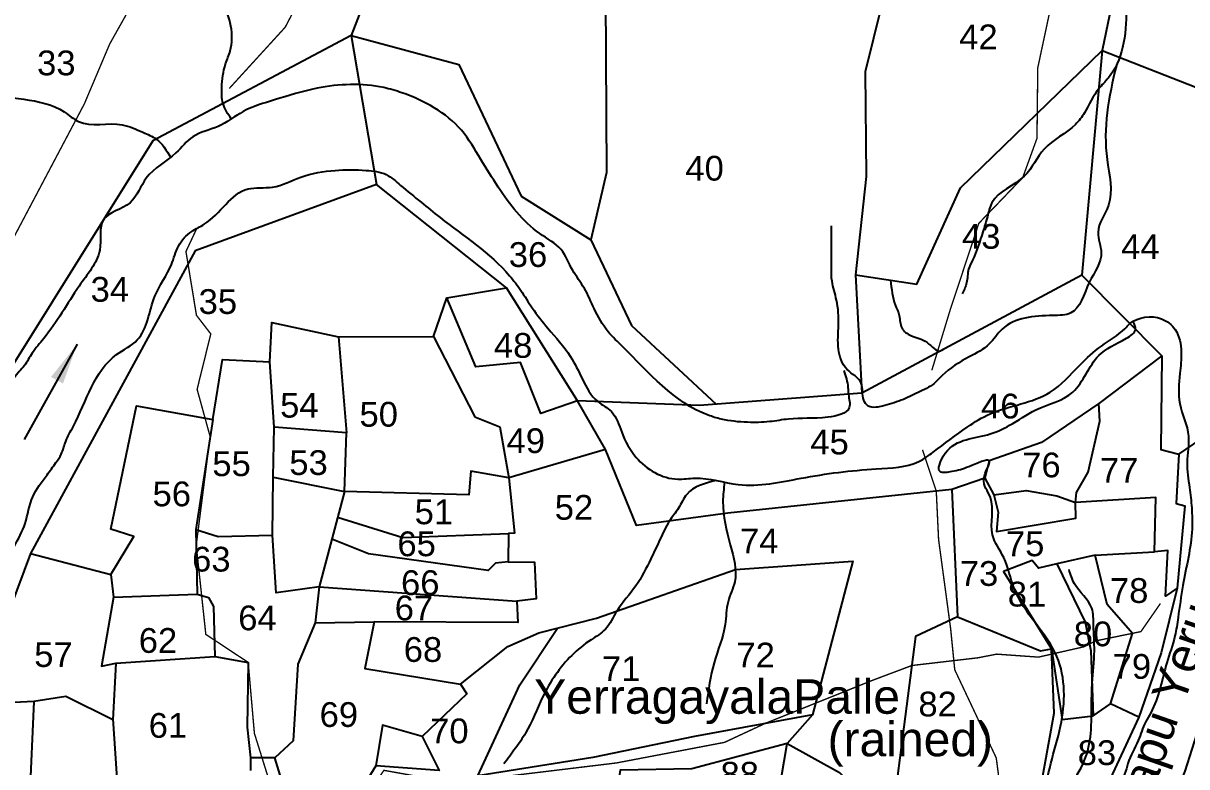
# Model space of a CAD drawing. Header units: feet. Extents: x 788859 to 794437, y 1564731 to 1569692.
# Drawn here: x 791956 to 792801, y 1567254 to 1567794 of the extents above; entities that cross this region are included whole.
import ezdxf
from ezdxf.enums import TextEntityAlignment as Align

# ---------------------------------------------------------------- set-up
doc = ezdxf.new("R2010")
doc.units = ezdxf.units.FT
doc.header["$LTSCALE"] = 15
doc.header["$MEASUREMENT"] = 0
doc.linetypes.add('HIDDEN2', pattern=[0.1875, 0.125, -0.0625])
for name, color, linetype in [('PLOT', 7, 'Continuous'), ('PLOT NO', 7, 'Continuous'), ('ROADS', 6, 'Continuous'), ('TANKS-STREAM', 4, 'Continuous')]:
    doc.layers.add(name, color=color, linetype=linetype)
doc.styles.get("Standard").update_dxf_attribs({"font": 'arial.ttf'})
doc.dimstyles.get("Standard").update_dxf_attribs({"dimtxt": 0.18, "dimasz": 30, "dimexe": 0.18, "dimexo": 0.0625, "dimgap": 0.09, "dimtad": 0, "dimtih": 1, "dimtoh": 1, "dimdec": 4, "dimzin": 0, "dimdsep": 46, "dimtxsty": 'Standard', "dimcen": 0.09, "dimadec": 0, "dimazin": 0, "dimtfac": 1, "dimtdec": 4, "dimtofl": 0, "dimtmove": 0, "dimatfit": 3, "dimfxl": 1, "dimtolj": 1, "dimtzin": 0, "dimarcsym": 0})

msp = doc.modelspace()

# ---------------------------------------------------------------- linework, layer by layer
at = {"layer": 'PLOT'}
for points in [[(792190.9665352462, 1568263.668667298), (792206.372896113, 1567948.795829125), (792229.6505695486, 1567877.407750235), (792193.8291955166, 1567785.239444804), (792212.2194001977, 1567676.80865928)], [(792391.5032304337, 1567920.596129043), (792378.4691778817, 1567855.717047061), (792379.490811334, 1567685.650222636), (792368.0706667731, 1567636.635118097)], [(792562.0654569439, 1567914.596039323), (792565.3558710479, 1567823.037304042), (792579.6218225388, 1567807.851628985), (792567.5676713579, 1567758.824978873), (792568.2610659398, 1567682.706282043), (792560.515350885, 1567611.342376696), (792605.2288683981, 1567604.523453325), (792636.7895574355, 1567674.603274529), (792739.8533525725, 1567774.443071701)], [(792764.1414239001, 1567891.45961399), (792739.8533525725, 1567774.443071701), (792725.119921517, 1567611.13455639), (792783.1656352014, 1567552.423335729), (792782.5769720927, 1567484.178358558), (792795.5319744522, 1567480.942711859), (792876.9705260659, 1567536.352439979), (792926.9350629649, 1567600.690323249), (792941.7920851845, 1567614.819037221)], [(792193.8291955166, 1567785.239444804), (792049.6966183917, 1567708.620860764), (791867.8342270541, 1567417.612360192)], [(792193.8291955166, 1567785.239444804), (792272.1759616826, 1567764.144240613), (792317.4544673736, 1567668.365959374), (792368.0706667731, 1567636.635118097), (792397.683189899, 1567574.433706942), (792459.2412735051, 1567517.21002278)], [(792739.8533525725, 1567774.443071701), (792836.973937552, 1567736.262043775)], [(792725.119921517, 1567611.13455639), (792565.1110963402, 1567525.158105423), (792447.1357062618, 1567516.301208103), (792358.383206127, 1567519.774441036), (792306.9423968513, 1567601.879878018), (792212.2194001977, 1567676.80865928), (792080.5980207982, 1567628.747146871), (791960.7791962816, 1567408.584624479), (791946.3242466147, 1567369.657644328), (791873.9118626663, 1567310.966989218)], [(792560.515350885, 1567611.342376696), (792565.1110963402, 1567525.158105423)], [(791960.7791962816, 1567408.584624479), (792019.3168670016, 1567393.39967102), (792035.9932474585, 1567421.166953331), (792019.3168670016, 1567426.37328494), (792037.8210323662, 1567516.005352807), (792093.2857773292, 1567506.069485655), (792100.3625752728, 1567549.825942711), (792134.7891347408, 1567548.106193604), (792136.1410134134, 1567576.683650387), (792184.824295162, 1567566.175736197), (792253.8632021139, 1567566.45174754), (792263.4800392378, 1567594.523183527), (792306.9423968513, 1567601.879878018)], [(792358.383206127, 1567519.774441036), (792331.675476623, 1567510.522649056), (792316.9384341373, 1567547.553990518), (792284.5607593539, 1567544.430732752), (792263.4800392378, 1567594.523183527)], [(792253.8632021139, 1567566.45174754), (792283.8910397028, 1567508.068854097), (792301.9778842544, 1567500.707288818), (792308.4479619389, 1567463.783104701)], [(792184.824295162, 1567566.175736197), (792190.5319598224, 1567496.44625096), (792137.8907615538, 1567500.524579326)], [(792783.1656352014, 1567552.423335729), (792737.5119420486, 1567517.664487658), (792695.7024156173, 1567489.441516032), (792657.7386609875, 1567476.004093214), (792654.6609199903, 1567463.469029048), (792630.5144969772, 1567455.19139475), (792467.8131500153, 1567438.124152172), (792401.4097845068, 1567428.989439513), (792378.6822522585, 1567484.315101433), (792358.383206127, 1567519.774441036)], [(792081.0731244932, 1567426.044957721), (792097.2162171034, 1567421.120410242), (792136.7003838113, 1567422.119102265), (792137.3380018614, 1567464.116483107), (792137.8907615538, 1567500.524579326), (792134.7891347408, 1567548.106193604)], [(792795.5319744522, 1567480.942711859), (792793.534853599, 1567444.976810262), (792799.8749197994, 1567443.309918229), (792794.4100234967, 1567383.600727143), (792785.8055906148, 1567377.620842175), (792787.489319588, 1567410.884177805), (792777.9495263065, 1567409.949888429), (792778.8776638459, 1567449.414639699), (792720.4106166482, 1567445.711758112), (792721.1493547414, 1567453.093528143), (792729.64624726, 1567467.856887805), (792738.0765289564, 1567504.934772356), (792737.5119420486, 1567517.664487658)], [(792093.2857773292, 1567506.069485655), (792081.0731244932, 1567426.044957721), (792081.9274283502, 1567379.230908343), (792090.2016160117, 1567376.79966333), (792093.9330258595, 1567370.154103947), (792094.798966547, 1567333.801966868), (792119.0669743739, 1567329.523430252), (792118.2684470487, 1567282.465480654), (792120.8173141693, 1567260.240433952)], [(792137.3380018614, 1567464.116483107), (792189.0376302951, 1567453.750723779), (792190.5319598224, 1567496.44625096)], [(792378.6822522585, 1567484.315101433), (792308.4479619389, 1567463.783104701), (792312.6729339024, 1567423.490319401), (792308.3693130164, 1567423.143952226), (792308.1048760781, 1567402.678883735), (792327.2679268037, 1567402.282726278), (792328.4978193925, 1567375.784194147), (792314.273599983, 1567374.155727223), (792315.0143444263, 1567358.464572569), (792210.6676890587, 1567359.047623981), (792203.8665636138, 1567325.021919766), (792273.3613133001, 1567313.672982777), (792278.0385165679, 1567306.663377061), (792245.6299439936, 1567275.620760145), (792257.9922705444, 1567250.920270535), (792211.8851422772, 1567254.25820379), (792192.6314045287, 1567223.260686767)], [(792308.4479619389, 1567463.783104701), (792280.9942714813, 1567468.648481121), (792279.3956117508, 1567451.434032493), (792189.0376302951, 1567453.750723779)], [(792654.6609199903, 1567463.469029048), (792661.1197621144, 1567451.284661648), (792684.4973517831, 1567454.506056781), (792706.9431924825, 1567450.652541553), (792720.4106166482, 1567445.711758112)], [(792189.0376302951, 1567453.750723779), (792170.7032021458, 1567384.485226237), (792139.3784598758, 1567380.014383678), (792136.7003838113, 1567422.119102265)], [(792630.5144969772, 1567455.19139475), (792634.6182853968, 1567362.537453675), (792695.092083928, 1567337.978758127), (792702.9369126759, 1567339.316420943), (792710.8595878063, 1567288.116497204), (792733.3888926683, 1567290.589955717), (792746.0156561574, 1567299.494298124), (792761.8794648387, 1567350.511296699), (792743.474413167, 1567371.622376052), (792734.7219116504, 1567407.57132009), (792777.9495263065, 1567409.949888429)], [(792661.1197621144, 1567451.284661648), (792664.180248501, 1567438.825906501), (792663.099628357, 1567424.60843594), (792720.7444732987, 1567434.32674121), (792720.4106166482, 1567445.711758112)], [(792184.1008707267, 1567435.100177116), (792231.5437614685, 1567420.220216385), (792308.3693130164, 1567423.143952226)], [(792308.1048760781, 1567402.678883735), (792298.8082524242, 1567401.617593061), (792293.4115720238, 1567396.405849465), (792206.4944809269, 1567408.446618807), (792179.8704162205, 1567419.117975008)], [(792734.7219116504, 1567407.57132009), (792706.9074794514, 1567401.158836953), (792693.4411529737, 1567398.054240359), (792689.013244506, 1567403.490681803), (792668.2013752982, 1567395.717805503), (792702.9369126759, 1567339.316420943)], [(792273.3613133001, 1567313.672982777), (792307.7894778481, 1567341.054570806), (792330.2971141294, 1567351.007215118), (792372.3197149374, 1567361.791501451), (792473.4200959025, 1567397.16010007), (792558.5278605121, 1567403.045094863), (792529.316607399, 1567291.53416707), (792443.5278875779, 1567275.719077911), (792369.5304870793, 1567260.39665998)], [(792706.9074794514, 1567401.158836953), (792727.4789879215, 1567358.810398546), (792731.6658392339, 1567337.895593925), (792733.3888926683, 1567290.589955717)], [(792019.3168670016, 1567393.39967102), (792021.2533960827, 1567377.018307609), (792081.9274283502, 1567379.230908343)], [(792170.7032021458, 1567384.485226237), (792167.8702358562, 1567358.17827845), (792210.6676890587, 1567359.047623981)], [(792170.7032021458, 1567384.485226237), (792314.273599983, 1567374.155727223)], [(792794.4100234967, 1567383.600727143), (792782.7037734168, 1567336.508321227), (792766.5490439762, 1567289.771843664), (792746.0156561574, 1567299.494298124)], [(792021.2533960827, 1567377.018307609), (792012.4459205744, 1567326.861634587), (792022.7950754715, 1567329.061426951), (792020.5929056418, 1567287.704284185), (791986.4628847132, 1567304.643262669), (791963.3425091226, 1567301.123486646), (791943.7978506149, 1567300.113249051)], [(792167.8702358562, 1567358.17827845), (792155.1664285248, 1567328.244938495), (792151.787333748, 1567272.40874579), (792138.534187769, 1567260.240433952)], [(792634.6182853968, 1567362.537453675), (792604.2449543269, 1567348.462679174), (792579.6438923895, 1567158.887445181), (792594.5715381312, 1567144.199853339), (792621.7339065596, 1567136.360409598), (792659.7610618514, 1567127.917890092), (792660.5158507453, 1567140.581579151), (792684.2212780144, 1567177.254647066), (792705.0082684814, 1567292.677719948), (792702.9369126759, 1567339.316420943)], [(792369.5304870793, 1567260.39665998), (792286.0727447618, 1567247.046009356), (792316.4183882008, 1567313.201779099), (792344.003050196, 1567354.524578064)], [(792022.7950754715, 1567329.061426951), (792094.798966547, 1567333.801966868)], [(791963.3425091226, 1567301.123486646), (791959.9866880064, 1567230.300599611), (791970.3539000541, 1567190.8951998)], [(792020.6342802339, 1567288.481306415), (792024.4932501651, 1567230.846849511), (792018.7534839037, 1567187.155155902), (792001.7320112358, 1567184.744476439)], [(792766.5490439762, 1567289.771843664), (792707.5446962316, 1567163.033568513), (792682.1426993487, 1567104.066000062), (792652.0506585578, 1567008.085490904), (792584.9518921173, 1566877.64271057), (792551.7624480983, 1566818.622826244), (792521.8305140424, 1566776.259595072), (792475.6615901934, 1566724.16994065), (792559.0467026385, 1566749.821316398)], [(792529.316607399, 1567291.53416707), (792510.8882820667, 1567270.549006616), (792548.871698927, 1567249.382364195), (792565.8482293535, 1567233.49006402), (792540.9558453868, 1567176.92523745), (792579.6438923895, 1567158.887445181)], [(792245.6299439936, 1567275.620760145), (792216.7742161117, 1567283.842290177), (792211.8851422772, 1567254.25820379)], [(792540.9740772687, 1567176.916737075), (792504.8291048751, 1567183.640070268), (792504.4093764419, 1567232.06562901), (792510.8882820667, 1567270.549006616), (792441.4777990831, 1567252.127504461), (792389.3769006365, 1567251.110592082), (792388.0659515051, 1567242.106488712), (792367.7568736232, 1567242.020979316), (792320.3813308461, 1567229.931141291), (792283.3930636172, 1567172.879416279), (792275.4635668965, 1567152.993971608), (792261.6759292608, 1567162.230970823), (792278.74033782, 1567178.554606372), (792297.0153780077, 1567221.155784577), (792220.4883713492, 1567247.183473828), (792194.3299804924, 1567216.217165931), (792194.0494927536, 1567209.563668967), (792188.3996109751, 1567195.641151704), (792204.9720624988, 1567193.132695674), (792205.0976600128, 1567184.101893169), (792262.4089023565, 1567162.932125255)], [(792152.7664325789, 1567213.754711792), (792138.534187769, 1567260.240433952), (792120.8173141693, 1567260.240433952), (792120.8173141693, 1567250.881845426)]]:
    msp.add_lwpolyline(points, dxfattribs=at)
at = {"layer": 'ROADS', "linetype": 'HIDDEN2', "ltscale": 10, "const_width": 1}
for points in [[(792862.7726645278, 1568473.270687853), (792841.781178551, 1568413.987927967), (792828.5396018985, 1568367.166490438), (792803.7256775259, 1568260.257366002), (792781.8333715126, 1568127.16747978), (792767.3974037481, 1568055.014116643), (792727.7714580183, 1567967.637071122), (792725.4717312718, 1567953.080255184), (792734.9101151726, 1567915.598151055), (792702.4830700085, 1567806.03971205), (792693.011758032, 1567761.693550981), (792692.4699415124, 1567710.563411858), (792682.1146285824, 1567681.96224016), (792650.1786925585, 1567648.711243925), (792629.1919086289, 1567585.239652146), (792619.7331776386, 1567554.103220344), (792616.0184164286, 1567541.874898257)], [(791837.1991917277, 1567382.041825696), (791880.977345802, 1567461.986656127), (791930.1254923526, 1567603.420914673), (791999.9532188532, 1567735.522703723), (792018.4086569579, 1567779.109716964), (792062.5747374509, 1567857.722329631), (792098.9911420248, 1567898.869900826), (792125.0604492861, 1567939.157816546), (792168.4106352222, 1567994.006056421), (792194.099398699, 1568008.119006539), (792264.547145899, 1568046.901896819), (792255.8096061565, 1568107.204347668), (792221.0442934299, 1568207.886232962), (792198.7869694929, 1568272.344428785), (792195.0326103009, 1568329.300922849), (792174.9936310978, 1568412.542694761), (792167.3653698099, 1568444.230435926)], [(792264.547145899, 1568046.901896819), (792245.803961314, 1567985.829926021), (792242.8845880508, 1567967.900339989), (792206.2333946208, 1567917.496707015), (792183.6136774791, 1567863.129550573), (792145.934978412, 1567791.200865907), (792105.3159518517, 1567746.737408339)], [(792116.361324352, 1567132.864479352), (792128.8990916129, 1567167.24976627), (792140.1485915303, 1567199.781582431), (792134.0227896131, 1567244.492430989), (792123.5770351767, 1567277.940119966), (792119.0669743739, 1567329.523430252), (792088.2674734122, 1567349.901067447), (792081.2810778249, 1567414.649553784), (792091.396929076, 1567493.692634219), (792081.9361187473, 1567528.048997093), (792091.8832108956, 1567568.31105778), (792081.4702150632, 1567581.827627597), (792073.8276258402, 1567628.226614145), (792081.7050699827, 1567644.996775646)], [(792609.1895993284, 1567484.087970728), (792619.2505118599, 1567454.009811623), (792620.9269616103, 1567418.872642166), (792625.1151883388, 1567387.902095352), (792629.6617772471, 1567354.281579139), (792632.6748010071, 1567324.184013139), (792662.8526340865, 1567260.075145968), (792667.5362786823, 1567224.259902891), (792683.5917090825, 1567200.404784449), (792698.3749183733, 1567170.899147367), (792706.4251573533, 1567144.678639766)], [(792569.4038775946, 1567315.194891395), (792601.4949113567, 1567327.27090945), (792649.3786899904, 1567332.853582), (792663.2073592665, 1567335.537521154), (792693.5318719561, 1567333.373865954), (792726.6504067115, 1567340.891366593), (792735.3146066489, 1567345.218524463), (792768.0020829578, 1567351.906102793), (792782.1798646735, 1567372.36191071)], [(792139.1324531133, 1567207.198147884), (792173.7962465243, 1567202.516273976), (792205.4862390618, 1567233.697968936), (792217.7610030799, 1567251.083308248), (792267.7087440083, 1567242.033230288), (792386.7168529211, 1567256.433311408), (792465.2862399772, 1567271.393880658), (792494.9022489178, 1567285.18990469), (792573.4523319844, 1567316.718345225)]]:
    msp.add_lwpolyline(points, dxfattribs=at)
at = {"layer": 'TANKS-STREAM'}
for points in [[(792039.2063131864, 1568102.580131343), (792033.7834490645, 1568075.015534088), (792023.3201788054, 1568066.489344563), (792018.5864002053, 1568057.109627197), (792007.625460508, 1568045.586620204), (791999.8612053997, 1568043.256852924), (791991.104546855, 1568025.509089685), (791982.8440900284, 1568016.707886391), (791959.4142673862, 1567991.539931832), (791950.6033878385, 1567978.063036855), (791940.9663129351, 1567968.436792251), (791934.3578726373, 1567961.836004179), (791928.8510261471, 1567955.510229876), (791921.1413662245, 1567945.333805201), (791917.0111378112, 1567937.907823287), (791915.3587470998, 1567929.106772524), (791904.5957565146, 1567905.298023569), (791895.2340800632, 1567890.996239814), (791891.9296728228, 1567883.84527167), (791887.2490216885, 1567873.944013296), (791885.5970051597, 1567867.893100232), (791882.2925979195, 1567861.8423397), (791874.8583364487, 1567851.391053786), (791868.5252946028, 1567840.3895878), (791857.87156536, 1567801.130495086), (791851.2691119851, 1567777.827997214), (791850.3886601408, 1567767.275888171), (791850.8290731544, 1567747.49075998), (791849.5085824793, 1567735.619561041), (791849.9396409257, 1567715.166956279), (791851.2601316008, 1567698.01985535), (791855.2216036257, 1567669.441150425), (791854.781564795, 1567652.294049495), (791855.0004082387, 1567641.584290117), (791849.5490466877, 1567630.949196781), (791858.7415400892, 1567622.26446771), (791855.545667421, 1567604.950955617), (791860.9421084258, 1567587.970113319), (791856.1758396883, 1567576.537334325)], [(792106.7666417584, 1567724.582572226), (792100.8083863745, 1567735.791063148), (792099.8614909366, 1567747.424408904), (792102.6072434367, 1567764.565408586), (792106.0392469706, 1567774.164502635), (792100.5477419703, 1567809.693139569), (792090.9379824025, 1567830.948211021), (792086.1331026186, 1567845.346699564), (792075.1504668007, 1567852.888757727), (792034.9946783972, 1567866.601618485), (792024.3551680961, 1567871.40116551), (792010.2836542613, 1567880.657369401), (791993.1232624094, 1567888.199427564), (791973.2171180574, 1567894.370230158), (791963.6069843068, 1567901.226660537), (791961.746173843, 1567922.413245476), (791964.4919263432, 1567936.811734019), (791969.2968061271, 1567947.439193479), (791979.5931909113, 1567964.92323585), (791988.173199746, 1567980.350242335), (791995.3807065131, 1567993.377475308)], [(792772.9502077734, 1567907.867433395), (792777.8929472347, 1567911.655796921), (792779.1688166538, 1567898.518163858), (792773.0531749446, 1567888.180361163), (792761.7625867818, 1567855.287158459), (792757.9990573941, 1567831.791861139), (792754.7137334705, 1567776.475502983), (792744.3642147458, 1567754.390051629), (792737.335031529, 1567746.52946019), (792726.9579848738, 1567729.01526475), (792720.3719955367, 1567720.556951614), (792697.7911933936, 1567702.700580562), (792683.2074234709, 1567682.964719952), (792659.6859260723, 1567663.698655466), (792656.3927443124, 1567653.36070024), (792653.0995625525, 1567642.55294889), (792645.5725037773, 1567621.87719097), (792642.7500438279, 1567615.298519923), (792641.3386267619, 1567605.430513352), (792638.0458191847, 1567597.442301402)], [(791862.7742771911, 1567768.080502899), (791871.0884459555, 1567761.872012496), (791882.0714559561, 1567756.729727844), (791898.2020970747, 1567752.615808605), (791912.960236126, 1567747.473523953), (791926.688624444, 1567747.473523953), (791940.7601382788, 1567741.988349144), (791955.8614028469, 1567738.902947847), (791985.3776809494, 1567729.646743956), (791995.673691551, 1567722.790313577), (792027.4440461132, 1567720.341425016), (792042.5453106812, 1567714.856250206), (792052.2845954542, 1567709.996588181), (792062.7451768619, 1567696.634341793)], [(792750.1506947593, 1567763.467946659), (792743.4231453077, 1567729.01526475), (792743.4231453077, 1567695.182164736), (792744.3642147458, 1567661.819013377), (792736.8371559706, 1567642.083000235), (792739.1892682922, 1567627.516117238), (792730.4864609146, 1567605.706488429), (792717.0492533452, 1567583.558148097), (792703.8772746712, 1567581.678506008), (792667.1830502332, 1567571.810499437), (792657.7746009468, 1567561.002748087), (792643.1908310241, 1567551.604690172), (792623.4324888303, 1567537.977399423), (792617.7875689316, 1567532.338625686), (792606.0266331409, 1567525.759954639), (792593.7953497225, 1567520.121028371), (792580.152649238, 1567515.891948068), (792575.4484245948, 1567514.952203289), (792569.8031305133, 1567515.891948068), (792566.5099487535, 1567520.121028371), (792564.7225784214, 1567532.444003661), (792554.278665335, 1567542.67642838), (792548.1630236258, 1567557.243463909), (792548.1630236258, 1567574.629886305), (792546.7516065598, 1567592.956206013), (792543.4587989827, 1567606.583344231), (792542.9880771722, 1567615.981402146), (792542.9880771722, 1567635.247466632), (792542.9880771722, 1567646.995115292)], [(792552.0806363856, 1567541.67195201), (792555.0629522307, 1567529.432906153), (792555.4383956078, 1567524.431936031), (792556.0036474862, 1567514.865870625), (792540.4795564907, 1567507.817403454), (792511.7827384557, 1567506.407710019), (792498.1400379712, 1567504.52806793), (792482.1452251652, 1567504.058119275), (792462.8576047819, 1567506.407710019), (792453.4487813128, 1567509.227096888), (792391.1971315185, 1567559.084363071), (792380.8476127938, 1567569.892114421), (792370.4980940692, 1567586.808740693), (792363.4413829218, 1567601.375776222), (792354.9736288909, 1567614.532965785), (792346.5058748601, 1567629.569949968), (792330.9814096817, 1567641.317446097), (792300.8585814562, 1567674.987795311), (792288.1565762274, 1567695.193604577), (792274.043528115, 1567716.339311152), (792230.7636885226, 1567743.593587588), (792217.5913356659, 1567747.352871767), (792169.13654962, 1567746.882923112), (792138.0876192634, 1567738.424762507), (792115.5068171202, 1567729.96644937), (792097.1598919926, 1567719.158698021), (792078.8129668649, 1567711.640129663), (792066.5816834464, 1567699.892633535), (792044.9415765589, 1567681.566313827), (792033.1806407683, 1567663.710095307), (792013.8695252191, 1567651.291862793), (792011.1865570662, 1567629.300579853), (792005.170073767, 1567615.779145763), (791996.1459100922, 1567603.009080409), (791970.4466695003, 1567564.941256437), (791961.9295233559, 1567554.214346628), (791956.3751556654, 1567545.336877729), (791952.6718696892, 1567540.898219545), (791945.2656719193, 1567530.9110861), (791927.0908708242, 1567495.268355821), (791920.4251805765, 1567484.911334194), (791910.4266452049, 1567474.184424385), (791905.2423441843, 1567465.676843668), (791897.0952647096, 1567444.592912233), (791886.3004685966, 1567429.217308765), (791879.634778349, 1567417.750622592), (791868.6936825719, 1567402.531338825), (791854.0833399156, 1567388.898886803), (791840.3815185677, 1567382.240899527), (791822.9767854263, 1567365.595626276), (791820.0143811549, 1567360.417039196), (791798.90673622, 1567348.950353024), (791790.79432545, 1567344.083909132), (791767.3687491016, 1567333.279144073), (791744.0388332347, 1567326.621004266), (791723.6716958219, 1567316.633870821), (791706.2673368632, 1567311.085548091), (791658.7457624192, 1567301.738435599), (791620.6034510125, 1567289.901861245), (791582.4615137886, 1567283.983497801), (791558.761531252, 1567278.805063254), (791527.284910093, 1567278.06528689), (791454.9056319027, 1567272.475780733), (791412.3199011803, 1567274.695109825), (791370.4746779802, 1567279.873696904), (791364.4965113961, 1567294.884995875), (791365.6604436293, 1567317.972789774), (791368.252781231, 1567331.288916857), (791379.7323316468, 1567336.467351405), (791417.504202201, 1567337.577015951), (791430.8355826964, 1567340.90616212), (791444.9070965312, 1567347.194261214), (791466.264219666, 1567355.712224846)], [(791656.7515177085, 1567245.496371184), (791661.0110643592, 1567252.576559199), (791671.2610504911, 1567253.626584042), (791690.7091952438, 1567256.514304892), (791700.958807193, 1567258.876860789), (791719.6185490405, 1567261.502075428), (791733.2848230338, 1567267.277364597), (791745.8996436985, 1567270.690097869), (791765.8735151154, 1567274.102831141), (791779.2771128679, 1567282.240828738), (791797.6738042919, 1567288.016117907), (791826.980540094, 1567296.782391554), (791851.1594764601, 1567310.695830852), (791877.440571118, 1567327.496838468), (791893.7351042501, 1567344.035339874), (791903.9847161995, 1567356.636095586), (791930.3312928262, 1567381.705820046), (791939.2667752061, 1567397.71930903), (791956.8754379076, 1567430.53380563), (791962.5240996332, 1567449.998923344), (791972.8425611955, 1567465.900912015), (791979.3286437572, 1567474.735519644), (791983.1613969405, 1567480.919592453), (791986.4040640385, 1567490.048585316), (791992.0055787466, 1567501.238884938), (792023.3358944779, 1567553.248671543), (792038.4349139499, 1567563.909992932), (792051.2364517716, 1567595.777270724), (792063.2114200548, 1567618.66015524), (792068.4181720361, 1567632.182046924), (792078.0503825647, 1567642.843368313), (792087.1617308038, 1567648.044072417), (792118.9870902197, 1567673.699211657), (792136.6892985911, 1567674.999387683), (792157.2555011893, 1567682.280312417), (792182.2467881519, 1567687.22095081), (792204.8956915427, 1567687.22095081), (792219.4738487252, 1567684.100619866), (792229.8869785052, 1567676.299563709), (792244.7259410152, 1567664.078000583), (792258.5231789462, 1567652.896547771), (792309.1160448213, 1567610.620387741), (792317.1860426641, 1567599.958913821), (792325.5164716516, 1567587.217219271), (792336.970951828, 1567572.395304093), (792353.1113216963, 1567552.112619098), (792362.0172436446, 1567535.528205798), (792373.1627430047, 1567519.196059873), (792383.1039343495, 1567511.865124149), (792390.6534440855, 1567496.783143258), (792401.0665738657, 1567478.580678893), (792431.2649869923, 1567462.7186534), (792443.7604433823, 1567463.498698003), (792475.2602638674, 1567458.818125322), (792521.0089607772, 1567463.433109583), (792575.6777985771, 1567470.194055425), (792606.6571309555, 1567475.65467271), (792617.0702607355, 1567482.415618551), (792641.8014907362, 1567500.618082917), (792658.4623487112, 1567510.239293991), (792702.0823203591, 1567525.963431271), (792723.429068026, 1567545.466071663), (792739.3090067495, 1567559.507942238), (792756.2306700521, 1567571.989571077), (792760.0691931968, 1567575.784583562), (792783.0442266625, 1567579.27049581), (792792.9368683358, 1567571.469439654), (792797.362326883, 1567555.087282737), (792796.3209764867, 1567539.485322955), (792796.3209764867, 1567517.642396223), (792802.5690788644, 1567493.979314573), (792801.5303477469, 1567474.849155395), (792803.3526173946, 1567456.646843561), (792804.9144558979, 1567441.824928382), (792805.1748870425, 1567426.48288178), (792798.5372604958, 1567385.53008252), (792795.0330397049, 1567362.194180313), (792792.6970172385, 1567348.776162383), (792786.8563997985, 1567329.232338565), (792775.1530881404, 1567292.865085043), (792771.356630677, 1567286.155999812), (792766.1001123993, 1567272.737829351), (792758.5075716551, 1567256.111012375), (792756.1711750061, 1567248.235215926), (792750.9146567283, 1567240.067627274), (792745.9503751232, 1567230.441687732), (792733.669699591, 1567204.652931153), (792729.5813796378, 1567192.693264112), (792726.0771588469, 1567181.608821149), (792722.8648005457, 1567171.399297202), (792704.7416366602, 1567140.634514989), (792701.2374158693, 1567124.007698013), (792697.4409584058, 1567112.631462847), (792694.2286001048, 1567105.922377616), (792689.5561809894, 1567095.421366528), (792678.145854369, 1567076.623420322), (792670.8451761147, 1567051.245735351), (792661.7757363357, 1567022.286312529), (792649.8026389659, 1566994.866692262), (792644.5461206882, 1566975.614508116), (792638.9827726135, 1566957.718936543), (792626.1337135916, 1566945.759269503), (792619.1248978272, 1566927.090669763), (792605.0732156743, 1566902.092329909), (792598.6484990721, 1566883.131937965), (792591.3478208177, 1566872.922566549), (792586.6754017023, 1566856.587541776), (792578.2065251233, 1566846.961449703), (792572.6581443558, 1566837.043717958), (792569.4457860547, 1566832.959999898), (792564.1892677769, 1566827.125986214), (792558.9327494992, 1566817.208254469), (792538.7231429943, 1566785.239848485), (792526.1659464623, 1566776.197188287), (792511.6052646537, 1566764.723053549), (792506.5742522865, 1566759.046861129), (792498.7460521179, 1566750.214767861), (792493.0205817206, 1566743.755059695), (792470.9436924799, 1566717.761261843), (792465.6871742022, 1566706.093387006), (792461.3066175764, 1566696.467294933), (792453.12997767, 1566689.174930358), (792426.4997705724, 1566649.255987633), (792414.8185356925, 1566639.921535232), (792402.2613391604, 1566621.836367366), (792395.5447600684, 1566614.835642464), (792376.2709844443, 1566597.625393613), (792362.2537270978, 1566580.123505091), (792342.9795772911, 1566562.038337226), (792314.0009996986, 1566540.63393772), (792302.612001491, 1566531.883069724), (792290.9307666111, 1566521.090266433), (792282.1700275424, 1566512.63103811), (792270.1969301726, 1566501.254802944), (792257.6397336406, 1566491.920350542), (792235.1535997153, 1566482.586050672), (792196.2161501154, 1566451.202144282), (792187.7472735365, 1566445.6599228), (792169.0575970747, 1566428.449826481), (792150.3387343638, 1566402.363786575), (792139.5338353186, 1566390.112479863), (792132.2331570643, 1566365.90150611), (792122.8883188333, 1566352.191695977), (792116.1717397412, 1566341.398892685), (792114.1275797647, 1566334.981599657), (792113.23590244, 1566289.356769464)], [(792586.0741343158, 1567607.444598231), (792587.1917737995, 1567597.933604427), (792589.3384598303, 1567589.356469478), (792592.290012804, 1567581.583326533), (792594.1684098537, 1567572.738194251), (792600.8771311095, 1567567.109335042), (792612.6840913696, 1567562.016775565), (792622.6042929102, 1567556.050532702), (792624.2223884661, 1567556.924063557)], [(792680.8757809172, 1567172.079054116), (792691.1379748678, 1567202.557742096), (792702.4973623079, 1567255.946864386), (792709.6416585527, 1567283.257368316), (792706.9687589449, 1567333.754774059), (792691.3039996442, 1567358.205214697), (792675.9150913542, 1567383.192757713), (792668.3046527159, 1567405.724855605), (792660.1594519983, 1567422.287065725), (792658.5950298371, 1567449.520176894), (792653.9023683694, 1567463.208989998), (792657.7386609875, 1567476.004093214), (792643.0039872448, 1567471.765720689), (792630.5308916348, 1567468.206415399), (792622.0671454367, 1567468.206415399), (792624.2945617766, 1567479.329187297), (792656.3885363904, 1567494.99299471), (792672.5889582476, 1567501.865715687), (792691.6039451354, 1567513.091474803), (792718.4898629137, 1567526.066950189), (792737.3309282516, 1567552.543653758), (792757.4138544806, 1567565.129118378), (792764.084045021, 1567571.723700571), (792762.3140901171, 1567577.405977702)], [(792852.0352806924, 1567473.359840669), (792837.670149802, 1567409.068138305), (792824.3601384633, 1567336.487286992), (792799.8829687661, 1567250.574009032), (792785.169380008, 1567209.108247147), (792758.9675325126, 1567146.708585807), (792711.7121531935, 1567045.131876688), (792676.2631054744, 1566952.963191667), (792659.4567915013, 1566924.427200782), (792622.945786266, 1566857.497564816)], [(792459.1233073855, 1567461.820628227), (792437.8431184931, 1567451.69140964), (792431.8064293292, 1567441.641128275), (792425.2810701156, 1567432.273269077), (792418.3904835484, 1567418.860287138), (792411.6828848405, 1567404.789740695), (792400.9120364191, 1567385.224562508), (792387.1789526499, 1567366.989804458), (792378.7765116643, 1567353.733426678), (792368.3790975567, 1567346.02816012), (792354.2929905974, 1567334.637892083), (792333.1067672998, 1567304.282656167), (792320.6973729259, 1567278.151619554), (792313.3188646743, 1567267.096310052), (792304.9338050156, 1567255.705889484)], [(792465.3272762037, 1567460.530876626), (792464.1391804582, 1567446.490705536), (792469.5008440688, 1567414.893255453), (792472.7176925621, 1567388.115944107), (792467.8922327308, 1567373.655985488), (792465.7477917962, 1567357.054031099), (792457.7054834716, 1567329.205493072), (792452.3221172657, 1567299.507666667)], [(792699.5600284812, 1567181.578901019), (792707.0694503684, 1567196.451483684), (792711.2697211809, 1567210.435807233), (792705.0159125641, 1567220.092140134), (792718.0975586659, 1567243.330320783), (792731.9184373138, 1567283.204351227), (792732.5273659511, 1567314.242774821), (792734.2090582269, 1567337.969327905), (792733.5059618363, 1567356.271497215), (792732.2680239878, 1567368.986914641), (792719.7138521667, 1567386.647242013), (792715.8239376035, 1567397.066775747)]]:
    msp.add_spline(points, degree=3, dxfattribs=at)

# ---------------------------------------------------------------- texts
at = {"layer": 'PLOT NO'}
for s, p in [('42', (792649.9010490106, 1567784.230952308)), ('33', (791979.5785977868, 1567765.299388763)), ('40', (792450.8452182307, 1567688.755109711)), ('43', (792651.9455560088, 1567639.232114432)), ('36', (792322.4833468539, 1567625.998584239)), ('44', (792767.6555897968, 1567631.803006869)), ('34', (792018.4875389487, 1567600.702075148)), ('35', (792097.0090963729, 1567591.827627597)), ('48', (792311.6728350685, 1567559.950130214)), ('54', (792156.2583043491, 1567516.484226753)), ('46', (792665.7694928494, 1567515.877667828)), ('50', (792213.9542800239, 1567509.89472599)), ('49', (792320.8601423914, 1567490.706757483)), ('45', (792541.6559868341, 1567489.711186281)), ('55', (792106.9814389569, 1567473.937171296)), ('53', (792162.940084452, 1567474.771517009)), ('76', (792695.705124957, 1567473.059811781)), ('77', (792752.2452503357, 1567469.119625588)), ('56', (792063.5276044186, 1567452.015385928)), ('51', (792254.0438380933, 1567438.982966894)), ('52', (792355.8712931382, 1567442.235389865)), ('65', (792241.5098408873, 1567415.733549883)), ('74', (792490.5632128996, 1567417.796687017)), ('75', (792683.8435340256, 1567415.724855605)), ('63', (792092.2700727405, 1567404.569790692)), ('73', (792650.3220045248, 1567394.15541733)), ('66', (792244.1395967569, 1567387.495447149)), ('78', (792759.477078977, 1567381.778424902)), ('81', (792685.1857272959, 1567379.15168495)), ('67', (792239.5375239851, 1567369.107962427)), ('64', (792125.7998342604, 1567361.884236897)), ('80', (792733.1791460986, 1567350.256782829)), ('62', (792053.4807994815, 1567345.46669274)), ('68', (792246.1119136591, 1567338.899614064)), ('57', (791977.5018839171, 1567335.219341052)), ('72', (792487.934579578, 1567334.891704015)), ('71', (792390.2238823697, 1567325.022324664)), ('79', (792761.4493958792, 1567326.615665674)), ('82', (792620.2283625482, 1567299.268802793)), ('69', (792184.9697155086, 1567291.617227222)), ('61', (792060.7126281229, 1567283.736854837)), ('70', (792265.3097301993, 1567279.710030917)), ('83', (792736.0158249896, 1567263.908865376)), ('88', (792476.359612579, 1567248.231860239))]:
    msp.add_text(s, height=18, dxfattribs=at).set_placement(p, align=Align.MIDDLE_CENTER)
msp.add_text('Vangapu Yeru', height=25, rotation=70.70368406330138, dxfattribs=at).set_placement((792749.3823979473, 1567156.616001867))
for s, p in [('YerragayalaPalle', (792326.9618131893, 1567292.20970256)), ('(rained)', (792540.2146351538, 1567261.305005106))]:
    msp.add_text(s, height=25, dxfattribs=at).set_placement(p)

# ---------------------------------------------------------------- leaders
at = {"layer": 'PLOT NO', "color": 5}
msp.add_leader([(791994.6920752394, 1567560.859864125), (791956.2724013919, 1567491.652844219)], dimstyle='Standard', override={"dimgap": 0.09, "dimtad": 0}, dxfattribs=at)

doc.saveas('drawing.dxf')
